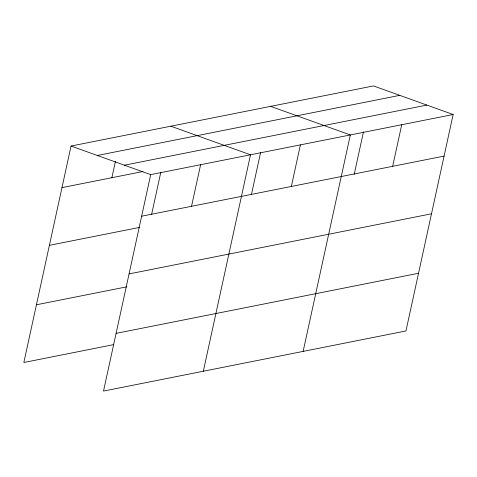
<?xml version="1.0" encoding="UTF-8"?>
<svg xmlns="http://www.w3.org/2000/svg" width="477" height="477" viewBox="0 0 477 477"><rect width="100%" height="100%" fill="white"/><g stroke="black" fill="none" stroke-linecap="round" stroke-linejoin="round"><path stroke-width="0.72" d="M453.15 114.51L150.708 174.63L103.515 391.074L405.957 330.96L453.15 114.51L373.485 85.926L71.043 146.04L23.85 362.49L113.532 344.662M111.88 177.706L115.476 161.214M151.561 214.674L160.838 172.114M191.539 206.297L200.608 164.708M203.321 371.237L250.514 154.792L170.849 126.202M251.367 194.837L260.645 152.276M291.352 186.453L300.415 144.871M303.128 351.4L350.321 134.949L270.656 106.365M354.196 174.391L363.474 131.837M392.666 166.318L401.735 124.73M97.332 155.478L399.774 95.358M124.419 165.197L426.861 105.077M61.974 187.628L142.981 171.523M141.639 216.212L444.081 156.098M49.393 245.333L139.797 227.362M129.058 273.917L431.5 213.797M36.431 304.785L126.834 286.814M116.096 333.369L418.538 273.255M71.043 146.04L150.708 174.63"/></g></svg>
